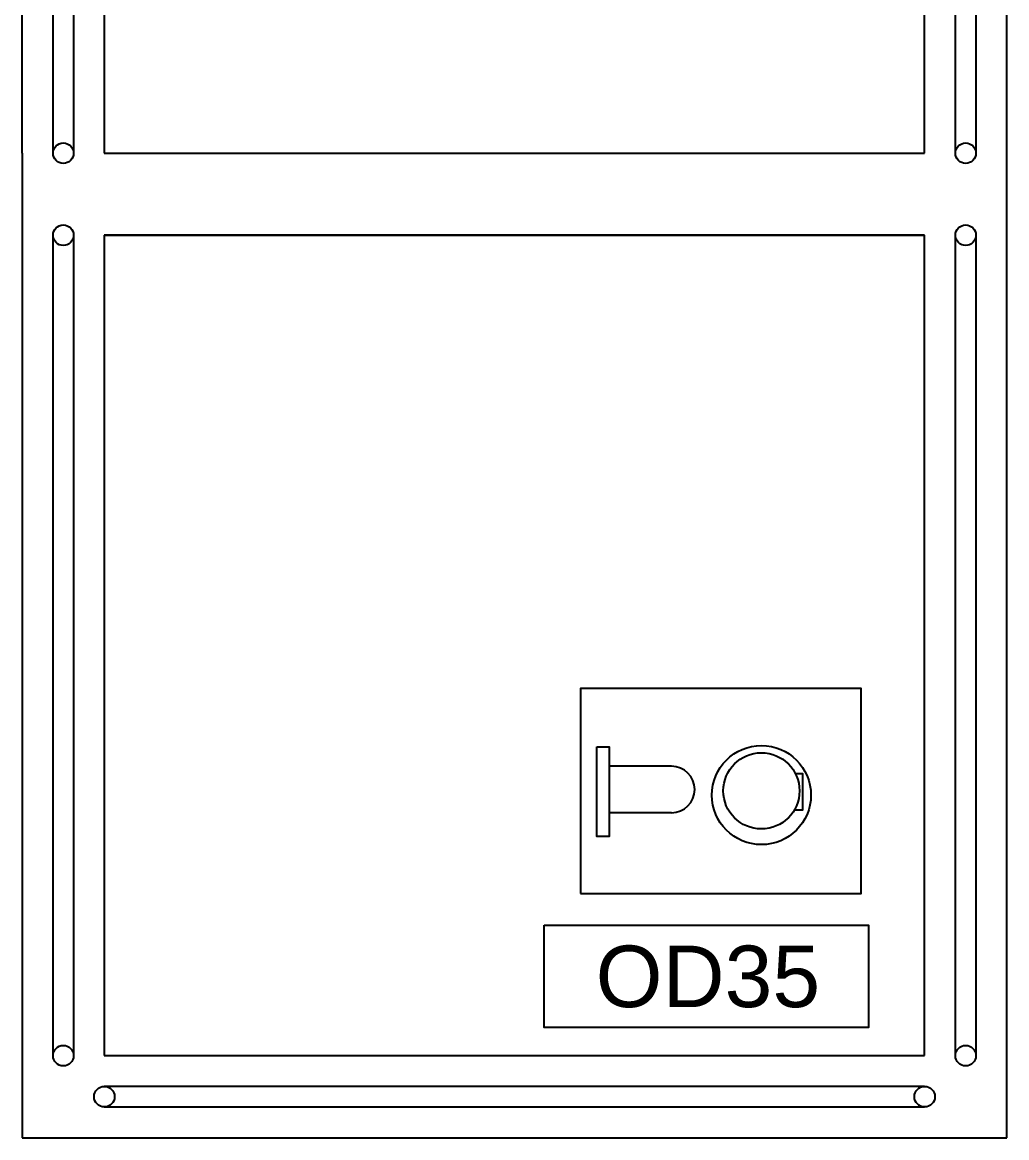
# Model space of a CAD drawing. Extents: x -3873 to 164127, y 7129 to 96529.
# Drawn here: x 58577 to 60977, y 28830 to 31549 of the extents above; entities that cross this region are included whole.
import ezdxf
from ezdxf.enums import TextEntityAlignment as Align

# ---------------------------------------------------------------- set-up
doc = ezdxf.new("R2010")
doc.units = 0
doc.layers.get('0').update_dxf_attribs({"linetype": 'CONTINUOUS'})
for name, color, linetype in [('BUILDING', 2, 'CONTINUOUS'), ('KROMEKA', 1, 'CONTINUOUS'), ('LAYOUT-KROMEKA', 1, 'CONTINUOUS'), ('MC_1_2_025', 2, 'CONTINUOUS')]:
    doc.layers.add(name, color=color, linetype=linetype)
doc.styles.add('015_100', font='arial.ttf', dxfattribs={"height": 150})

# ---------------------------------------------------------------- blocks, each defined once
blk = doc.blocks.new('*U201')
at = {"ltscale": 20}
for p, q in [((4600, 1200), (0, 1200)), ((6800, 1200), (4400, 1200)), ((6800, -1200), (6800, 1200)), ((2400.00015, 1124.99995), (4400, 1124.999975)), ((4600.00015, 1124.99995), (6600, 1124.999975)), ((4400, 1074.999975), (2400.00015, 1074.99995)), ((6600, 1074.999975), (4600.00015, 1074.99995)), ((4400, 1000), (2400, 1000)), ((4400, -1000), (4400, 1000)), ((4600, -1000), (4600, 1000)), ((6600, 1000), (4600, 1000)), ((4600, 1000), (4600, -1000)), ((6600, -1000), (6600, 1000)), ((6675.000125, 999.999925), (6675.000125, -1000.00005)), ((6725.000125, -1000.00005), (6725.000125, 999.999925)), ((2400, -1000), (4400, -1000)), ((4600, -1000), (6600, -1000)), ((2400.00015, -1075.000025), (4400.000075, -1075)), ((4600.00015, -1075.000025), (6600.000075, -1075)), ((4400.000075, -1125), (2400.00015, -1125.000025)), ((6600.000075, -1125), (4600.00015, -1125.000025)), ((4400, -1200), (2400, -1200)), ((4400, -1200), (6800, -1200))]:
    blk.add_line(p, q, dxfattribs=at)
for centre in [(4400.000023, 1100.000001), (4600.000125, 1100.000001), (6600.000023, 1100.000001), (6700.000123, 999.999951), (6700.000123, -1000.000024), (4400.000098, -1099.999974), (4600.000125, -1099.999974), (6600.000098, -1099.999974)]:
    blk.add_circle(centre, 25, dxfattribs=at)
blk = doc.blocks.new('RESIRKULASYON POMPASI')
at = {"layer": 'LAYOUT-KROMEKA'}
for p, q in [((667.2, 971.1), (667.2, 819.2)), ((780.7, 971.1), (780.7, 819.2))]:
    blk.add_line(p, q, dxfattribs=at)
for points in [[(977.3, 749.6), (977.3, 1433.6), (477.9, 1433.6), (477.9, 749.6)], [(619.6, 788.8), (619.6, 819.2), (838.3, 819.2), (838.3, 788.8)]]:
    blk.add_lwpolyline(points, close=True, dxfattribs=at)
blk.add_lwpolyline([(685, 1273.1), (685, 1290.4), (774, 1290.4), (774, 1270.6)], dxfattribs=at)
for centre, radius in [((737.6, 1190.3), 120.8), ((727.3, 1190.3), 92.9)]:
    blk.add_circle(centre, radius, dxfattribs=at)
blk.add_arc((723.9, 971.1), 56.7, 0, 180, dxfattribs=at)
blk = doc.blocks.new('_KROMEKA_POSNR')
at = {"layer": 'KROMEKA', "linetype": 'Continuous'}
blk.add_lwpolyline([(-3.992, -1.25), (3.912, -1.25), (3.912, 1.25), (-3.992, 1.25)], close=True, dxfattribs=at)
at = {"layer": 'KROMEKA', "linetype": 'Continuous', "style": '015_100'}
blk.add_attdef('POSNR', text='', height=1.5, dxfattribs=at).set_placement((0, 0), align=Align.MIDDLE)

msp = doc.modelspace()

# ---------------------------------------------------------------- block references
at = {"layer": 'BUILDING', "ltscale": 20, "rotation": 270}
msp.add_blockref('*U201', (59776.8, 35630), dxfattribs=at)
at = {"layer": 'LAYOUT-KROMEKA', "color": 7, "ltscale": 50, "rotation": 270}
msp.add_blockref('RESIRKULASYON POMPASI', (59188.5, 30402.8), dxfattribs=at)
at = {"layer": 'MC_1_2_025', "color": 6, "ltscale": 20}
ref = msp.add_blockref('_KROMEKA_POSNR', (60248.4, 29223.3), dxfattribs=dict(at, xscale=-100, yscale=100, zscale=100, rotation=180))
ref.add_attrib('POSNR', 'OD35', dxfattribs={"layer": 'KROMEKA', "linetype": 'Continuous', "height": 150, "style": '015_100'}).set_placement((60248.4, 29223.3), align=Align.MIDDLE)

doc.saveas('drawing.dxf')
